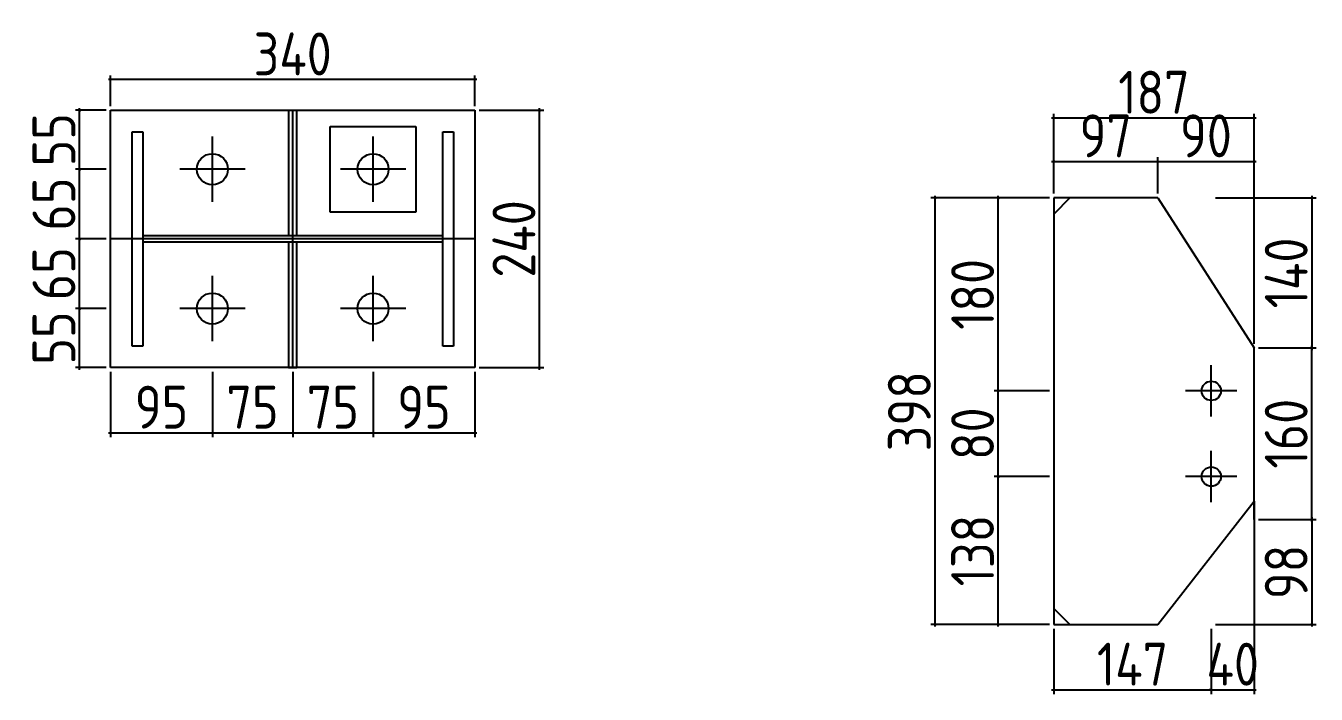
# Model space of a CAD drawing. Extents: x 102162 to 621267, y -39398 to 328893.
# Drawn here: x 307510 to 313533, y 243393 to 246511 of the extents above; entities that cross this region are included whole.
import ezdxf

# ---------------------------------------------------------------- set-up
doc = ezdxf.new("R2010")
doc.units = 0
doc.header["$LTSCALE"] = 1000
doc.header["$MEASUREMENT"] = 0
doc.linetypes.add('DOTE', pattern=[2.42, 2, -0.2, 0.02, -0.2])
doc.styles.get("Standard").update_dxf_attribs({"font": 'gbenor.shx', "bigfont": 'gbcbig.shx'})
doc.dimstyles.get("Standard").update_dxf_attribs({"dimscale": 100, "dimtxt": 3.5, "dimasz": 1, "dimexe": 2.5, "dimexo": 3, "dimgap": 1.5, "dimtad": 1, "dimdec": 0, "dimzin": 0, "dimdsep": 46, "dimtxsty": 'Standard', "dimblk": 'ARCHTICK', "dimcen": 0.09, "dimadec": 0, "dimazin": 0, "dimtfac": 1, "dimtdec": 0, "dimtix": 1, "dimtmove": 2, "dimatfit": 3, "dimfxl": 1, "dimtolj": 1, "dimtzin": 0, "dimarcsym": 0})

# ---------------------------------------------------------------- blocks, each defined once
blk = doc.blocks.new('_ArchTick')
at = {"color": 0, "linetype": 'ByBlock', "const_width": 0.4}
blk.add_lwpolyline([(-0.5, -0.5), (0.5, 0.5)], dxfattribs=at)
blk = doc.blocks.new('*D6109')
at = {"color": 0, "lineweight": -2}
for p, q in [((307905.9, 244896.7), (307905.9, 244591.8)), ((308380.9, 244896.7), (308380.9, 244591.8)), ((307895.9, 244611.8), (308390.9, 244611.8))]:
    blk.add_line(p, q, dxfattribs=at)
at = {"layer": 'Defpoints', "color": 0}
for p in [(307905.9, 244916.7), (308380.9, 244916.7), (308380.9, 244611.8)]:
    blk.add_point(p, dxfattribs=at)
at = {"color": 0, "lineweight": -2, "xscale": 10, "yscale": 10, "zscale": 10, "rotation": 180}
blk.add_blockref('_ArchTick', (307905.9, 244611.8), dxfattribs=at)
at = {"color": 0, "lineweight": -2, "xscale": 10, "yscale": 10, "zscale": 10}
blk.add_blockref('_ArchTick', (308380.9, 244611.8), dxfattribs=at)
at = {"color": 0, "insert": (308143.4, 244731.8), "char_height": 200, "attachment_point": 5}
blk.add_mtext('\\A1;95', dxfattribs=at)
blk = doc.blocks.new('*D6110')
at = {"color": 0, "lineweight": -2}
for p, q in [((308755.9, 244896.7), (308755.9, 244591.8)), ((309130.9, 244896.7), (309130.9, 244591.8)), ((308745.9, 244611.8), (309140.9, 244611.8))]:
    blk.add_line(p, q, dxfattribs=at)
at = {"layer": 'Defpoints', "color": 0}
for p in [(308755.9, 244916.7), (309130.9, 244916.7), (309130.9, 244611.8)]:
    blk.add_point(p, dxfattribs=at)
at = {"color": 0, "lineweight": -2, "xscale": 10, "yscale": 10, "zscale": 10, "rotation": 180}
blk.add_blockref('_ArchTick', (308755.9, 244611.8), dxfattribs=at)
at = {"color": 0, "lineweight": -2, "xscale": 10, "yscale": 10, "zscale": 10}
blk.add_blockref('_ArchTick', (309130.9, 244611.8), dxfattribs=at)
at = {"color": 0, "insert": (308943.4, 244731.8), "char_height": 200, "attachment_point": 5}
blk.add_mtext('\\A1;75', dxfattribs=at)
blk = doc.blocks.new('*D6111')
at = {"color": 0, "lineweight": -2}
for p, q in [((309130.9, 244896.7), (309130.9, 244591.8)), ((309605.9, 244896.7), (309605.9, 244591.8)), ((309120.9, 244611.8), (309615.9, 244611.8))]:
    blk.add_line(p, q, dxfattribs=at)
at = {"layer": 'Defpoints', "color": 0}
for p in [(309130.9, 244916.7), (309605.9, 244916.7), (309605.9, 244611.8)]:
    blk.add_point(p, dxfattribs=at)
at = {"color": 0, "lineweight": -2, "xscale": 10, "yscale": 10, "zscale": 10, "rotation": 180}
blk.add_blockref('_ArchTick', (309130.9, 244611.8), dxfattribs=at)
at = {"color": 0, "lineweight": -2, "xscale": 10, "yscale": 10, "zscale": 10}
blk.add_blockref('_ArchTick', (309605.9, 244611.8), dxfattribs=at)
at = {"color": 0, "insert": (309368.4, 244731.8), "char_height": 200, "attachment_point": 5}
blk.add_mtext('\\A1;95', dxfattribs=at)
blk = doc.blocks.new('*D6052')
at = {"color": 0, "lineweight": -2}
for p, q in [((307885.9, 245191.7), (307741.4, 245191.7)), ((307761.4, 244906.7), (307761.4, 245201.7)), ((307885.9, 244916.7), (307741.4, 244916.7))]:
    blk.add_line(p, q, dxfattribs=at)
at = {"layer": 'Defpoints', "color": 0}
for p in [(307761.4, 245191.7), (307905.9, 245191.7), (307905.9, 244916.7)]:
    blk.add_point(p, dxfattribs=at)
at = {"color": 0, "lineweight": -2, "xscale": 10, "yscale": 10, "zscale": 10}
for p, rotation in [((307761.4, 245191.7), 90), ((307761.4, 244916.7), 270)]:
    blk.add_blockref('_ArchTick', p, dxfattribs=dict(at, rotation=rotation))
at = {"color": 0, "insert": (307641.4, 245054.2), "char_height": 200, "attachment_point": 5, "rotation": 90}
blk.add_mtext('\\A1;55', dxfattribs=at)
blk = doc.blocks.new('*D6112')
at = {"color": 0, "lineweight": -2}
for p, q in [((307885.9, 245516.7), (307741.4, 245516.7)), ((307761.4, 245181.7), (307761.4, 245526.7)), ((307885.9, 245191.7), (307741.4, 245191.7))]:
    blk.add_line(p, q, dxfattribs=at)
at = {"layer": 'Defpoints', "color": 0}
for p in [(307761.4, 245516.7), (307905.9, 245516.7), (307905.9, 245191.7)]:
    blk.add_point(p, dxfattribs=at)
at = {"color": 0, "lineweight": -2, "xscale": 10, "yscale": 10, "zscale": 10}
for p, rotation in [((307761.4, 245516.7), 90), ((307761.4, 245191.7), 270)]:
    blk.add_blockref('_ArchTick', p, dxfattribs=dict(at, rotation=rotation))
at = {"color": 0, "insert": (307641.4, 245354.2), "char_height": 200, "attachment_point": 5, "rotation": 90}
blk.add_mtext('\\A1;65', dxfattribs=at)
blk = doc.blocks.new('*D6113')
at = {"color": 0, "lineweight": -2}
for p, q in [((307761.4, 245506.7), (307761.4, 245851.7)), ((307885.9, 245841.7), (307741.4, 245841.7)), ((307885.9, 245516.7), (307741.4, 245516.7))]:
    blk.add_line(p, q, dxfattribs=at)
at = {"layer": 'Defpoints', "color": 0}
for p in [(307761.4, 245841.7), (307905.9, 245841.7), (307905.9, 245516.7)]:
    blk.add_point(p, dxfattribs=at)
at = {"color": 0, "lineweight": -2, "xscale": 10, "yscale": 10, "zscale": 10}
for p, rotation in [((307761.4, 245841.7), 90), ((307761.4, 245516.7), 270)]:
    blk.add_blockref('_ArchTick', p, dxfattribs=dict(at, rotation=rotation))
at = {"color": 0, "insert": (307641.4, 245679.2), "char_height": 200, "attachment_point": 5, "rotation": 90}
blk.add_mtext('\\A1;65', dxfattribs=at)
blk = doc.blocks.new('*D6114')
at = {"color": 0, "lineweight": -2}
for p, q in [((307885.9, 246116.7), (307741.4, 246116.7)), ((307761.4, 245831.7), (307761.4, 246126.7)), ((307885.9, 245841.7), (307741.4, 245841.7))]:
    blk.add_line(p, q, dxfattribs=at)
at = {"layer": 'Defpoints', "color": 0}
for p in [(307761.4, 246116.7), (307905.9, 246116.7), (307905.9, 245841.7)]:
    blk.add_point(p, dxfattribs=at)
at = {"color": 0, "lineweight": -2, "xscale": 10, "yscale": 10, "zscale": 10}
for p, rotation in [((307761.4, 246116.7), 90), ((307761.4, 245841.7), 270)]:
    blk.add_blockref('_ArchTick', p, dxfattribs=dict(at, rotation=rotation))
at = {"color": 0, "insert": (307641.4, 245979.2), "char_height": 200, "attachment_point": 5, "rotation": 90}
blk.add_mtext('\\A1;55', dxfattribs=at)
blk = doc.blocks.new('*D6115')
at = {"color": 0, "lineweight": -2}
for p, q in [((307905.9, 246136.7), (307905.9, 246279.6)), ((309605.9, 246136.7), (309605.9, 246279.6)), ((309615.9, 246259.6), (307895.9, 246259.6))]:
    blk.add_line(p, q, dxfattribs=at)
at = {"layer": 'Defpoints', "color": 0}
for p in [(307905.9, 246259.6), (307905.9, 246116.7), (309605.9, 246116.7)]:
    blk.add_point(p, dxfattribs=at)
at = {"color": 0, "lineweight": -2, "xscale": 10, "yscale": 10, "zscale": 10, "rotation": 180}
blk.add_blockref('_ArchTick', (307905.9, 246259.6), dxfattribs=at)
at = {"color": 0, "lineweight": -2, "xscale": 10, "yscale": 10, "zscale": 10}
blk.add_blockref('_ArchTick', (309605.9, 246259.6), dxfattribs=at)
at = {"color": 0, "insert": (308755.9, 246379.6), "char_height": 200, "attachment_point": 5}
blk.add_mtext('\\A1;340', dxfattribs=at)
blk = doc.blocks.new('*D6116')
at = {"color": 0, "lineweight": -2}
for p, q in [((309625.9, 246116.7), (309928.4, 246116.7)), ((309908.4, 244906.7), (309908.4, 246126.7)), ((309625.9, 244916.7), (309928.4, 244916.7))]:
    blk.add_line(p, q, dxfattribs=at)
at = {"layer": 'Defpoints', "color": 0}
for p in [(309605.9, 246116.7), (309908.4, 246116.7), (309605.9, 244916.7)]:
    blk.add_point(p, dxfattribs=at)
at = {"color": 0, "lineweight": -2, "xscale": 10, "yscale": 10, "zscale": 10}
for p, rotation in [((309908.4, 246116.7), 90), ((309908.4, 244916.7), 270)]:
    blk.add_blockref('_ArchTick', p, dxfattribs=dict(at, rotation=rotation))
at = {"color": 0, "insert": (309788.4, 245516.7), "char_height": 200, "attachment_point": 5, "rotation": 90}
blk.add_mtext('\\A1;240', dxfattribs=at)
blk = doc.blocks.new('*D6053')
at = {"color": 0, "lineweight": -2}
for p, q in [((308380.9, 244896.7), (308380.9, 244591.8)), ((308755.9, 244896.7), (308755.9, 244591.8)), ((308370.9, 244611.8), (308765.9, 244611.8))]:
    blk.add_line(p, q, dxfattribs=at)
at = {"layer": 'Defpoints', "color": 0}
for p in [(308380.9, 244916.7), (308755.9, 244916.7), (308755.9, 244611.8)]:
    blk.add_point(p, dxfattribs=at)
at = {"color": 0, "lineweight": -2, "xscale": 10, "yscale": 10, "zscale": 10, "rotation": 180}
blk.add_blockref('_ArchTick', (308380.9, 244611.8), dxfattribs=at)
at = {"color": 0, "lineweight": -2, "xscale": 10, "yscale": 10, "zscale": 10}
blk.add_blockref('_ArchTick', (308755.9, 244611.8), dxfattribs=at)
at = {"color": 0, "insert": (308568.4, 244731.8), "char_height": 200, "attachment_point": 5}
blk.add_mtext('\\A1;75', dxfattribs=at)
blk = doc.blocks.new('*D6056')
at = {"color": 0, "lineweight": -2}
for p, q in [((312308.2, 243697.9), (312308.2, 243392.8)), ((313043.2, 243697.9), (313043.2, 243392.8)), ((312298.2, 243412.8), (313053.2, 243412.8))]:
    blk.add_line(p, q, dxfattribs=at)
at = {"layer": 'Defpoints', "color": 0}
for p in [(312308.2, 243717.9), (313043.2, 243717.9), (313043.2, 243412.8)]:
    blk.add_point(p, dxfattribs=at)
at = {"color": 0, "lineweight": -2, "xscale": 10, "yscale": 10, "zscale": 10, "rotation": 180}
blk.add_blockref('_ArchTick', (312308.2, 243412.8), dxfattribs=at)
at = {"color": 0, "lineweight": -2, "xscale": 10, "yscale": 10, "zscale": 10}
blk.add_blockref('_ArchTick', (313043.2, 243412.8), dxfattribs=at)
at = {"color": 0, "insert": (312675.7, 243532.8), "char_height": 200, "attachment_point": 5}
blk.add_mtext('\\A1;147', dxfattribs=at)
blk = doc.blocks.new('*D6022')
at = {"color": 0, "lineweight": -2}
for p, q in [((313243.2, 244292.9), (313243.2, 243392.8)), ((313043.2, 243697.9), (313043.2, 243392.8)), ((313043.2, 243412.8), (313033.2, 243412.8)), ((313043.2, 243412.8), (313243.2, 243412.8)), ((313243.2, 243412.8), (313253.2, 243412.8))]:
    blk.add_line(p, q, dxfattribs=at)
at = {"layer": 'Defpoints', "color": 0}
for p in [(313243.2, 244312.9), (313043.2, 243717.9), (313243.2, 243412.8)]:
    blk.add_point(p, dxfattribs=at)
at = {"color": 0, "lineweight": -2, "xscale": 10, "yscale": 10, "zscale": 10}
blk.add_blockref('_ArchTick', (313043.2, 243412.8), dxfattribs=at)
at = {"color": 0, "lineweight": -2, "xscale": 10, "yscale": 10, "zscale": 10, "rotation": 180}
blk.add_blockref('_ArchTick', (313243.2, 243412.8), dxfattribs=at)
at = {"color": 0, "insert": (313143.2, 243532.8), "char_height": 200, "attachment_point": 5}
blk.add_mtext('\\A1;40', dxfattribs=at)
blk = doc.blocks.new('*D6023')
at = {"color": 0, "lineweight": -2}
for p, q in [((312288.2, 244407.9), (312029.2, 244407.9)), ((312049.2, 243707.9), (312049.2, 244417.9)), ((312288.2, 243717.9), (312029.2, 243717.9))]:
    blk.add_line(p, q, dxfattribs=at)
at = {"layer": 'Defpoints', "color": 0}
for p in [(312049.2, 244407.9), (312308.2, 244407.9), (312308.2, 243717.9)]:
    blk.add_point(p, dxfattribs=at)
at = {"color": 0, "lineweight": -2, "xscale": 10, "yscale": 10, "zscale": 10}
for p, rotation in [((312049.2, 244407.9), 90), ((312049.2, 243717.9), 270)]:
    blk.add_blockref('_ArchTick', p, dxfattribs=dict(at, rotation=rotation))
at = {"color": 0, "insert": (311929.2, 244062.9), "char_height": 200, "attachment_point": 5, "rotation": 90}
blk.add_mtext('\\A1;138', dxfattribs=at)
blk = doc.blocks.new('*D6024')
at = {"color": 0, "lineweight": -2}
for p, q in [((312288.2, 244807.9), (312029.2, 244807.9)), ((312049.2, 244397.9), (312049.2, 244817.9)), ((312288.2, 244407.9), (312029.2, 244407.9))]:
    blk.add_line(p, q, dxfattribs=at)
at = {"layer": 'Defpoints', "color": 0}
for p in [(312049.2, 244807.9), (312308.2, 244807.9), (312308.2, 244407.9)]:
    blk.add_point(p, dxfattribs=at)
at = {"color": 0, "lineweight": -2, "xscale": 10, "yscale": 10, "zscale": 10}
for p, rotation in [((312049.2, 244807.9), 90), ((312049.2, 244407.9), 270)]:
    blk.add_blockref('_ArchTick', p, dxfattribs=dict(at, rotation=rotation))
at = {"color": 0, "insert": (311929.2, 244607.9), "char_height": 200, "attachment_point": 5, "rotation": 90}
blk.add_mtext('\\A1;80', dxfattribs=at)
blk = doc.blocks.new('*D6057')
at = {"color": 0, "lineweight": -2}
for p, q in [((312288.2, 245707.9), (312029.2, 245707.9)), ((312049.2, 244797.9), (312049.2, 245717.9)), ((312288.2, 244807.9), (312029.2, 244807.9))]:
    blk.add_line(p, q, dxfattribs=at)
at = {"layer": 'Defpoints', "color": 0}
for p in [(312049.2, 245707.9), (312308.2, 245707.9), (312308.2, 244807.9)]:
    blk.add_point(p, dxfattribs=at)
at = {"color": 0, "lineweight": -2, "xscale": 10, "yscale": 10, "zscale": 10}
for p, rotation in [((312049.2, 245707.9), 90), ((312049.2, 244807.9), 270)]:
    blk.add_blockref('_ArchTick', p, dxfattribs=dict(at, rotation=rotation))
at = {"color": 0, "insert": (311929.2, 245257.9), "char_height": 200, "attachment_point": 5, "rotation": 90}
blk.add_mtext('\\A1;180', dxfattribs=at)
blk = doc.blocks.new('*D6058')
at = {"color": 0, "lineweight": -2}
for p, q in [((312288.2, 245707.9), (311734, 245707.9)), ((311754, 243707.9), (311754, 245717.9)), ((312288.2, 243717.9), (311734, 243717.9))]:
    blk.add_line(p, q, dxfattribs=at)
at = {"layer": 'Defpoints', "color": 0}
for p in [(311754, 245707.9), (312308.2, 245707.9), (312308.2, 243717.9)]:
    blk.add_point(p, dxfattribs=at)
at = {"color": 0, "lineweight": -2, "xscale": 10, "yscale": 10, "zscale": 10}
for p, rotation in [((311754, 245707.9), 90), ((311754, 243717.9), 270)]:
    blk.add_blockref('_ArchTick', p, dxfattribs=dict(at, rotation=rotation))
at = {"color": 0, "insert": (311634, 244712.9), "char_height": 200, "attachment_point": 5, "rotation": 90}
blk.add_mtext('\\A1;398', dxfattribs=at)
blk = doc.blocks.new('*D6025')
at = {"color": 0, "lineweight": -2}
for p, q in [((312308.2, 245727.9), (312308.2, 246100.9)), ((313243.2, 245027.9), (313243.2, 246100.9)), ((312298.2, 246080.9), (313253.2, 246080.9))]:
    blk.add_line(p, q, dxfattribs=at)
at = {"layer": 'Defpoints', "color": 0}
for p in [(313243.2, 246080.9), (312308.2, 245707.9), (313243.2, 245007.9)]:
    blk.add_point(p, dxfattribs=at)
at = {"color": 0, "lineweight": -2, "xscale": 10, "yscale": 10, "zscale": 10, "rotation": 180}
blk.add_blockref('_ArchTick', (312308.2, 246080.9), dxfattribs=at)
at = {"color": 0, "lineweight": -2, "xscale": 10, "yscale": 10, "zscale": 10}
blk.add_blockref('_ArchTick', (313243.2, 246080.9), dxfattribs=at)
at = {"color": 0, "insert": (312775.7, 246200.9), "char_height": 200, "attachment_point": 5}
blk.add_mtext('\\A1;187', dxfattribs=at)
blk = doc.blocks.new('*D6026')
at = {"color": 0, "lineweight": -2}
for p, q in [((313063.2, 245707.9), (313532.9, 245707.9)), ((313512.9, 245717.9), (313512.9, 244997.9)), ((313263.2, 245007.9), (313532.9, 245007.9))]:
    blk.add_line(p, q, dxfattribs=at)
at = {"layer": 'Defpoints', "color": 0}
for p in [(313043.2, 245707.9), (313243.2, 245007.9), (313512.9, 245007.9)]:
    blk.add_point(p, dxfattribs=at)
at = {"color": 0, "lineweight": -2, "xscale": 10, "yscale": 10, "zscale": 10}
for p, rotation in [((313512.9, 245707.9), 90), ((313512.9, 245007.9), 270)]:
    blk.add_blockref('_ArchTick', p, dxfattribs=dict(at, rotation=rotation))
at = {"color": 0, "insert": (313392.9, 245357.9), "char_height": 200, "attachment_point": 5, "rotation": 90}
blk.add_mtext('\\A1;140', dxfattribs=at)
blk = doc.blocks.new('*D6027')
at = {"color": 0, "lineweight": -2}
for p, q in [((313263.2, 244207.9), (313532.9, 244207.9)), ((313512.9, 244217.9), (313512.9, 243707.9)), ((313063.2, 243717.9), (313532.9, 243717.9))]:
    blk.add_line(p, q, dxfattribs=at)
at = {"layer": 'Defpoints', "color": 0}
for p in [(313243.2, 244207.9), (313043.2, 243717.9), (313512.9, 243717.9)]:
    blk.add_point(p, dxfattribs=at)
at = {"color": 0, "lineweight": -2, "xscale": 10, "yscale": 10, "zscale": 10}
for p, rotation in [((313512.9, 244207.9), 90), ((313512.9, 243717.9), 270)]:
    blk.add_blockref('_ArchTick', p, dxfattribs=dict(at, rotation=rotation))
at = {"color": 0, "insert": (313392.9, 243962.9), "char_height": 200, "attachment_point": 5, "rotation": 90}
blk.add_mtext('\\A1;98', dxfattribs=at)
blk = doc.blocks.new('*D6059')
at = {"color": 0, "lineweight": -2}
for p, q in [((313263.2, 245007.9), (313532.9, 245007.9)), ((313512.9, 244197.9), (313512.9, 245017.9)), ((313263.2, 244207.9), (313532.9, 244207.9))]:
    blk.add_line(p, q, dxfattribs=at)
at = {"layer": 'Defpoints', "color": 0}
for p in [(313243.2, 245007.9), (313512.9, 245007.9), (313243.2, 244207.9)]:
    blk.add_point(p, dxfattribs=at)
at = {"color": 0, "lineweight": -2, "xscale": 10, "yscale": 10, "zscale": 10}
for p, rotation in [((313512.9, 245007.9), 90), ((313512.9, 244207.9), 270)]:
    blk.add_blockref('_ArchTick', p, dxfattribs=dict(at, rotation=rotation))
at = {"color": 0, "insert": (313392.9, 244607.9), "char_height": 200, "attachment_point": 5, "rotation": 90}
blk.add_mtext('\\A1;160', dxfattribs=at)
blk = doc.blocks.new('*D6028')
at = {"color": 0, "lineweight": -2}
for p, q in [((312298.2, 245877.5), (312803.2, 245877.5)), ((312308.2, 245727.9), (312308.2, 245897.5)), ((312793.2, 245727.9), (312793.2, 245897.5))]:
    blk.add_line(p, q, dxfattribs=at)
at = {"layer": 'Defpoints', "color": 0}
for p in [(312793.2, 245877.5), (312308.2, 245707.9), (312793.2, 245707.9)]:
    blk.add_point(p, dxfattribs=at)
at = {"color": 0, "lineweight": -2, "xscale": 10, "yscale": 10, "zscale": 10, "rotation": 180}
blk.add_blockref('_ArchTick', (312308.2, 245877.5), dxfattribs=at)
at = {"color": 0, "lineweight": -2, "xscale": 10, "yscale": 10, "zscale": 10}
blk.add_blockref('_ArchTick', (312793.2, 245877.5), dxfattribs=at)
at = {"color": 0, "insert": (312550.7, 245997.5), "char_height": 200, "attachment_point": 5}
blk.add_mtext('\\A1;97', dxfattribs=at)
blk = doc.blocks.new('*D6060')
at = {"color": 0, "lineweight": -2}
for p, q in [((312783.2, 245877.5), (313253.2, 245877.5)), ((312793.2, 245727.9), (312793.2, 245897.5)), ((313243.2, 245027.9), (313243.2, 245897.5))]:
    blk.add_line(p, q, dxfattribs=at)
at = {"layer": 'Defpoints', "color": 0}
for p in [(313243.2, 245877.5), (312793.2, 245707.9), (313243.2, 245007.9)]:
    blk.add_point(p, dxfattribs=at)
at = {"color": 0, "lineweight": -2, "xscale": 10, "yscale": 10, "zscale": 10, "rotation": 180}
blk.add_blockref('_ArchTick', (312793.2, 245877.5), dxfattribs=at)
at = {"color": 0, "lineweight": -2, "xscale": 10, "yscale": 10, "zscale": 10}
blk.add_blockref('_ArchTick', (313243.2, 245877.5), dxfattribs=at)
at = {"color": 0, "insert": (313018.2, 245997.5), "char_height": 200, "attachment_point": 5}
blk.add_mtext('\\A1;90', dxfattribs=at)

msp = doc.modelspace()

# ---------------------------------------------------------------- linework, layer by layer
at = {"color": 2}
for p, q in [((307905.9, 246116.7), (309605.9, 246116.7)), ((307905.9, 244916.7), (307905.9, 246116.7)), ((308735.9, 246116.7), (308735.9, 245531.7)), ((308775.9, 245531.7), (308775.9, 246116.7)), ((309605.9, 246116.7), (309605.9, 244916.7)), ((308930.9, 245841), (308930.9, 246041)), ((308930.9, 246041), (309330.9, 246041)), ((309330.9, 246041), (309330.9, 245641)), ((308380.9, 245689.2), (308380.9, 245994.2)), ((309130.9, 245689.2), (309130.9, 245994.2)), ((308533.4, 245841.7), (308228.4, 245841.7)), ((308930.9, 245641), (308930.9, 245841.7)), ((309283.4, 245841.7), (308978.4, 245841.7)), ((312308.2, 245707.9), (312308.2, 243717.9)), ((309330.9, 245641), (308930.9, 245641)), ((308735.9, 245501.7), (308735.9, 244916.7)), ((308775.9, 244916.7), (308775.9, 245501.7)), ((308380.9, 245039.2), (308380.9, 245344.2)), ((309130.9, 245039.2), (309130.9, 245344.2)), ((308533.4, 245191.7), (308228.4, 245191.7)), ((309283.4, 245191.7), (308978.4, 245191.7)), ((313243.2, 244207.9), (313243.2, 245007.9)), ((309605.9, 244916.7), (307905.9, 244916.7)), ((313043.2, 244687.9), (313043.2, 244927.9)), ((313163.2, 244807.9), (312923.2, 244807.9)), ((313043.2, 244287.9), (313043.2, 244527.9)), ((313163.2, 244407.9), (312923.2, 244407.9)), ((312308.2, 243792.9), (312383.2, 243717.9)), ((312308.2, 243717.9), (312793.2, 243717.9))]:
    msp.add_line(p, q, dxfattribs=at)
at = {"color": 1}
msp.add_line((308755.9, 244916.7), (308755.9, 246116.7), dxfattribs=at)
at = {"color": 4}
for p, q in [((308005.9, 245516.7), (308005.9, 246016.7)), ((308005.9, 246016.7), (308055.9, 246016.7)), ((308055.9, 246016.7), (308055.9, 245016.7)), ((309455.9, 245016.7), (309455.9, 246016.7)), ((309455.9, 246016.7), (309505.9, 246016.7)), ((309505.9, 246016.7), (309505.9, 245516.7)), ((308005.9, 245016.7), (308005.9, 245516.7)), ((308755.9, 245501.7), (308735.9, 245501.7)), ((309505.9, 245516.7), (309505.9, 245016.7)), ((308055.9, 245016.7), (308005.9, 245016.7)), ((309505.9, 245016.7), (309455.9, 245016.7)), ((308735.9, 244916.7), (308775.9, 244916.7))]:
    msp.add_line(p, q, dxfattribs=at)
for p, q in [((312793.2, 245707.9), (312308.2, 245707.9)), ((312383.2, 245707.9), (312308.2, 245632.9)), ((312793.2, 245707.9), (313243.2, 245007.9)), ((312793.2, 243717.9), (313243.2, 244292.9))]:
    msp.add_line(p, q)
at = {"color": 1, "linetype": 'DOTE'}
msp.add_line((309605.9, 245516.7), (307905.9, 245516.7), dxfattribs=at)
at = {"color": 4, "linetype": 'DOTE'}
for p, q in [((309455.9, 245531.7), (308055.9, 245531.7)), ((309455.9, 245501.7), (308055.9, 245501.7))]:
    msp.add_line(p, q, dxfattribs=at)
at = {"color": 2}
for centre, radius in [((308380.9, 245841.7), 72.5), ((309130.9, 245841.7), 72.5), ((308380.9, 245191.7), 72.5), ((309130.9, 245191.7), 72.5), ((313043.2, 244807.9), 45), ((313043.2, 244407.9), 45)]:
    msp.add_circle(centre, radius, dxfattribs=at)

# ---------------------------------------------------------------- dimensions: what is measured, and where the dimension line sits
at = {"color": 4}
for p1, p2, distance, picture, middle in [((309605.9, 246116.7), (307905.9, 246116.7), -142.9, '*D6115', (308755.9, 246379.6)), ((309605.9, 244916.7), (309605.9, 246116.7), -302.5, '*D6116', (309788.4, 245516.7)), ((312308.2, 243717.9), (312308.2, 245707.9), 554.2, '*D6058', (311634, 244712.9)), ((313243.2, 244207.9), (313243.2, 245007.9), -269.7, '*D6059', (313392.9, 244607.9))]:
    dim = msp.add_aligned_dim(p1=p1, p2=p2, distance=distance, dimstyle='Standard', override={"dimtxt": 2, "dimasz": 0.1, "dimexe": 0.2, "dimexo": 0.2, "dimgap": 0.2, "dimlfac": 0.2, "dimdle": 0.1}, dxfattribs=at)
    dim.commit()
    dim.dimension.update_dxf_attribs({"geometry": picture, "text_midpoint": middle})
for base, p1, p2, picture, middle in [((313243.2, 246080.9), (312308.2, 245707.9), (313243.2, 245007.9), '*D6025', (312775.7, 246200.9)), ((312793.2, 245877.5), (312308.2, 245707.9), (312793.2, 245707.9), '*D6028', (312550.7, 245997.5)), ((313243.2, 245877.5), (312793.2, 245707.9), (313243.2, 245007.9), '*D6060', (313018.2, 245997.5)), ((308380.9, 244611.8), (307905.9, 244916.7), (308380.9, 244916.7), '*D6109', (308143.4, 244731.8)), ((308755.9, 244611.8), (308380.9, 244916.7), (308755.9, 244916.7), '*D6053', (308568.4, 244731.8)), ((309130.9, 244611.8), (308755.9, 244916.7), (309130.9, 244916.7), '*D6110', (308943.4, 244731.8)), ((309605.9, 244611.8), (309130.9, 244916.7), (309605.9, 244916.7), '*D6111', (309368.4, 244731.8)), ((313243.2, 243412.8), (313043.2, 243717.9), (313243.2, 244312.9), '*D6022', (313143.2, 243532.8)), ((313043.2, 243412.8), (312308.2, 243717.9), (313043.2, 243717.9), '*D6056', (312675.7, 243532.8))]:
    dim = msp.add_linear_dim(base=base, p1=p1, p2=p2, dimstyle='Standard', override={"dimtxt": 2, "dimasz": 0.1, "dimexe": 0.2, "dimexo": 0.2, "dimgap": 0.2, "dimlfac": 0.2, "dimdle": 0.1}, dxfattribs=at)
    dim.commit()
    dim.dimension.update_dxf_attribs({"geometry": picture, "text_midpoint": middle})
for base, p1, p2, picture, middle in [((307761.4, 246116.7), (307905.9, 245841.7), (307905.9, 246116.7), '*D6114', (307641.4, 245979.2)), ((307761.4, 245841.7), (307905.9, 245516.7), (307905.9, 245841.7), '*D6113', (307641.4, 245679.2)), ((312049.2, 245707.9), (312308.2, 244807.9), (312308.2, 245707.9), '*D6057', (311929.2, 245257.9)), ((313512.9, 245007.9), (313043.2, 245707.9), (313243.2, 245007.9), '*D6026', (313392.9, 245357.9)), ((307761.4, 245516.7), (307905.9, 245191.7), (307905.9, 245516.7), '*D6112', (307641.4, 245354.2)), ((307761.4, 245191.7), (307905.9, 244916.7), (307905.9, 245191.7), '*D6052', (307641.4, 245054.2)), ((312049.2, 244807.9), (312308.2, 244407.9), (312308.2, 244807.9), '*D6024', (311929.2, 244607.9)), ((312049.2, 244407.9), (312308.2, 243717.9), (312308.2, 244407.9), '*D6023', (311929.2, 244062.9)), ((313512.9, 243717.9), (313243.2, 244207.9), (313043.2, 243717.9), '*D6027', (313392.9, 243962.9))]:
    dim = msp.add_linear_dim(base=base, p1=p1, p2=p2, angle=90, dimstyle='Standard', override={"dimtxt": 2, "dimasz": 0.1, "dimexe": 0.2, "dimexo": 0.2, "dimgap": 0.2, "dimlfac": 0.2, "dimdle": 0.1}, dxfattribs=at)
    dim.commit()
    dim.dimension.update_dxf_attribs({"geometry": picture, "text_midpoint": middle})

doc.saveas('drawing.dxf')
